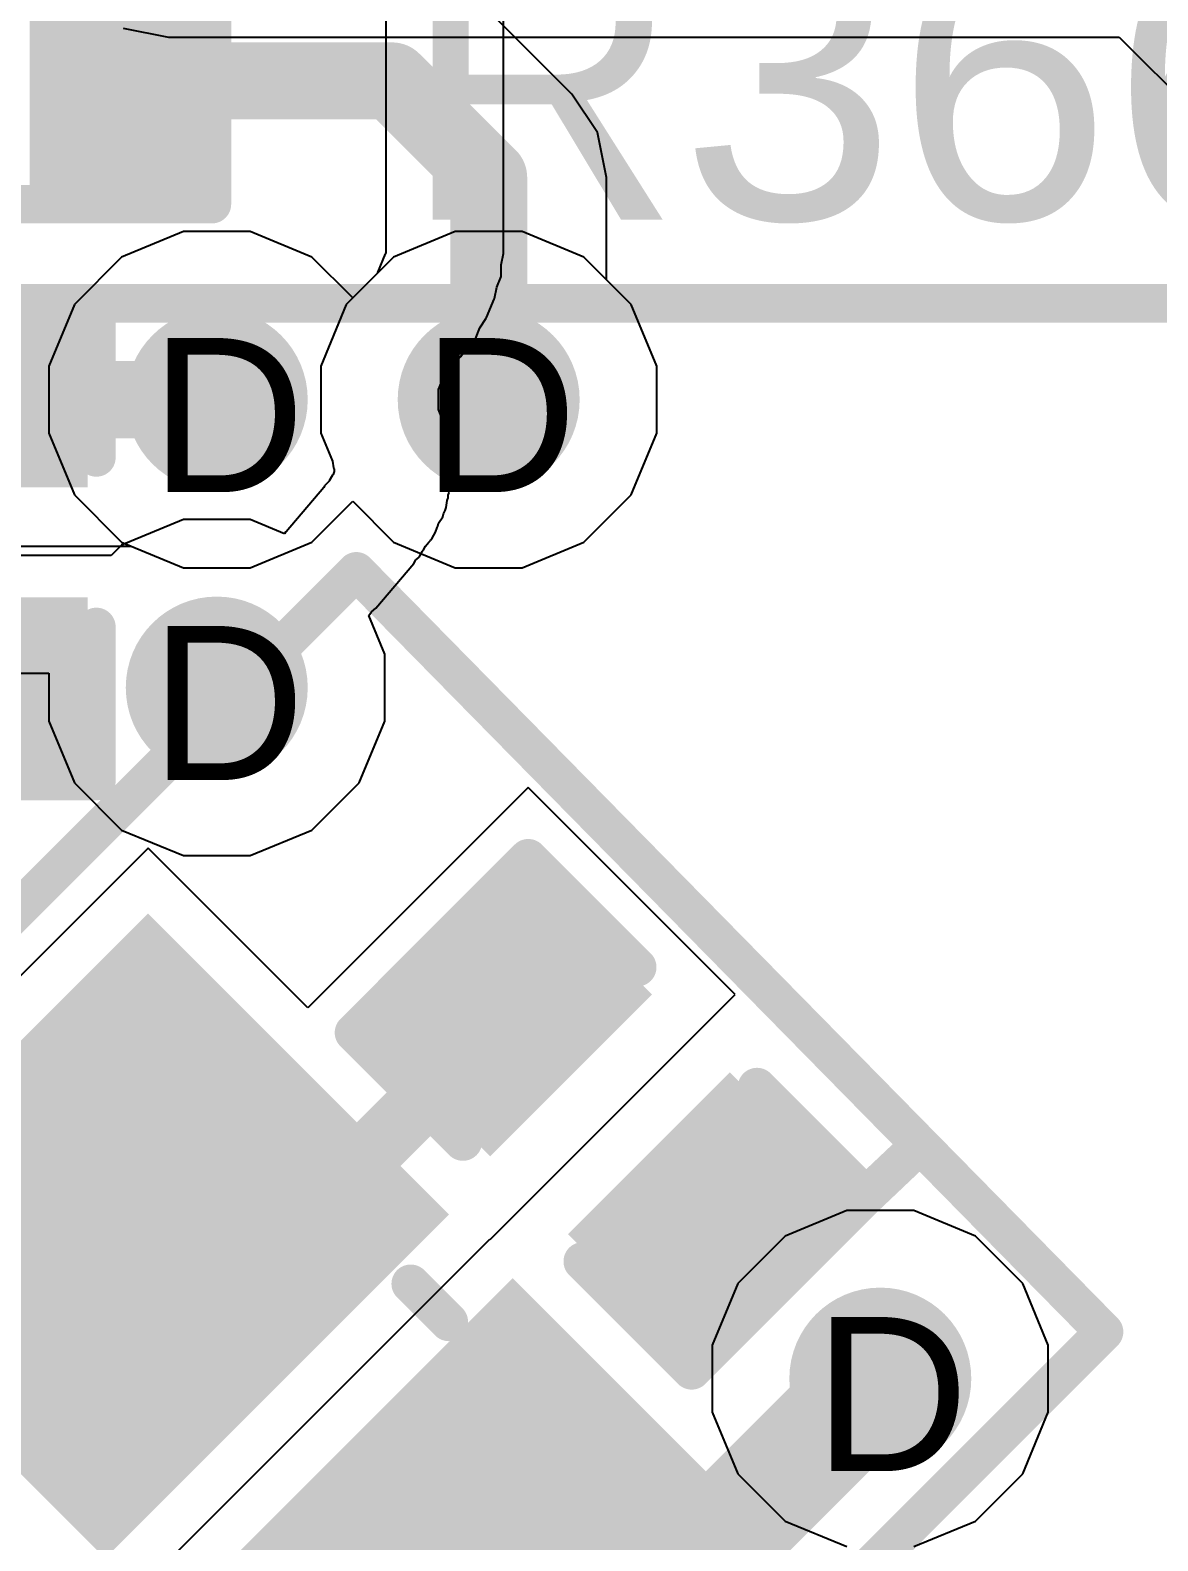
# Model space of a CAD drawing. Header units: inches. Extents: x -11 to 5428, y 0 to 5423.
# Drawn here: x 210.497 to 214.215, y 35.294 to 40.274 of the extents above; entities that cross this region are included whole.
import ezdxf

# ---------------------------------------------------------------- set-up
doc = ezdxf.new("R2010")
doc.units = ezdxf.units.IN
for name, color, linetype in [('Bottom Layer', 5, 'Continuous'), ('Drill Drawing', 1, 'Continuous'), ('GND', 16, 'Continuous'), ('PWR', 76, 'Continuous'), ('Top Layer', 1, 'Continuous'), ('Top Overlay', 2, 'Continuous'), ('Top Paste', 8, 'Continuous'), ('Top Solder', 216, 'Continuous'), ('Via Holes', 16, 'Continuous')]:
    doc.layers.add(name, color=color, linetype=linetype)
doc.styles.add('Arial', font='', dxfattribs={"height": 0.2})
doc.styles.get('Arial').set_extended_font_data('Arial')

# ---------------------------------------------------------------- blocks, each defined once
blk = doc.blocks.new('C___0402_315')
at = {"layer": 'Top Layer'}
for points in [[(-0.69849746, -0.3175), (-0.69849746, 0.3175), (-0.24129746, 0.3175), (-0.24129746, -0.3175)], [(0.24130254, -0.3175), (0.24130254, 0.3175), (0.6985025399999999, 0.3175), (0.6985025399999999, -0.3175)]]:
    blk.add_hatch(color=1, dxfattribs=at).paths.add_polyline_path(points)
at = {"layer": 'Top Paste'}
for points in [[(-0.69849746, -0.3175), (-0.69849746, 0.3175), (-0.24129746, 0.3175), (-0.24129746, -0.3175)], [(0.24130254, -0.3175), (0.24130254, 0.3175), (0.6985025399999999, 0.3175), (0.6985025399999999, -0.3175)]]:
    blk.add_hatch(color=8, dxfattribs=at).paths.add_polyline_path(points)
at = {"layer": 'Top Solder'}
for points in [[(-0.7584973399999999, -0.37749988), (-0.7584973399999999, 0.37749988), (-0.18129758, 0.37749988), (-0.18129758, -0.37749988)], [(0.1813026599999999, -0.37749988), (0.18130266, 0.37749988), (0.75850242, 0.37749988), (0.75850242, -0.37749988)]]:
    blk.add_hatch(color=216, dxfattribs=at).paths.add_polyline_path(points)
at = {"layer": 'Top Overlay'}
for points in [[(-0.78739746, 0.4064, 0.127, 0.127, 0), (-0.27939746, 0.4064, 0.127, 0.127, 0)], [(-0.78739746, 0.4064, 0.127, 0.127, 0), (-0.78739746, -0.4064, 0.127, 0.127, 0)], [(0.27940254, 0.4064, 0.127, 0.127, 0), (0.78740254, 0.4064, 0.127, 0.127, 0)], [(0.78740254, 0.4064, 0.127, 0.127, 0), (0.78740254, -0.4064, 0.127, 0.127, 0)], [(-0.78739746, -0.4064, 0.127, 0.127, 0), (-0.27939746, -0.4064, 0.127, 0.127, 0)], [(0.27940254, -0.4064, 0.127, 0.127, 0), (0.78740254, -0.4064, 0.127, 0.127, 0)]]:
    blk.add_lwpolyline(points, format="xyseb", dxfattribs=at)
for points in [[(-0.8191474599999999, 0.4064, 0.0635, 0.0635, 1), (-0.7556474599999999, 0.4064, 0.0635, 0.0635, 1)], [(-0.8191474599999999, 0.4064, 0.0635, 0.0635, 1), (-0.7556474599999999, 0.4064, 0.0635, 0.0635, 1)], [(-0.31114746, 0.4064, 0.0635, 0.0635, 1), (-0.24764746, 0.4064, 0.0635, 0.0635, 1)], [(0.24765254, 0.4064, 0.0635, 0.0635, 1), (0.31115254, 0.4064, 0.0635, 0.0635, 1)], [(0.75565254, 0.4064, 0.0635, 0.0635, 1), (0.8191525399999998, 0.4064, 0.0635, 0.0635, 1)], [(0.75565254, 0.4064, 0.0635, 0.0635, 1), (0.8191525399999998, 0.4064, 0.0635, 0.0635, 1)], [(-0.8191474599999999, -0.4064, 0.0635, 0.0635, 1), (-0.7556474599999999, -0.4064, 0.0635, 0.0635, 1)], [(-0.8191474599999999, -0.4064, 0.0635, 0.0635, 1), (-0.7556474599999999, -0.4064, 0.0635, 0.0635, 1)], [(-0.31114746, -0.4064, 0.0635, 0.0635, 1), (-0.24764746, -0.4064, 0.0635, 0.0635, 1)], [(0.24765254, -0.4064, 0.0635, 0.0635, 1), (0.31115254, -0.4064, 0.0635, 0.0635, 1)], [(0.75565254, -0.4064, 0.0635, 0.0635, 1), (0.8191525399999998, -0.4064, 0.0635, 0.0635, 1)], [(0.75565254, -0.4064, 0.0635, 0.0635, 1), (0.8191525399999998, -0.4064, 0.0635, 0.0635, 1)]]:
    blk.add_lwpolyline(points, format="xyseb", close=True, dxfattribs=at)
blk = doc.blocks.new('C___0402_327')
at = {"layer": 'Top Layer'}
for points in [[(-0.69851778, -0.31750254), (-0.69851778, 0.31749746), (-0.24131778, 0.31749746), (-0.24131778, -0.31750254)], [(0.2413203199999999, -0.31750254), (0.24132032, 0.31749746), (0.69852032, 0.31749746), (0.69852032, -0.31750254)]]:
    blk.add_hatch(color=1, dxfattribs=at).paths.add_polyline_path(points)
at = {"layer": 'Top Paste'}
for points in [[(-0.69851778, -0.31750254), (-0.69851778, 0.31749746), (-0.24131778, 0.31749746), (-0.24131778, -0.31750254)], [(0.2413203199999999, -0.31750254), (0.24132032, 0.31749746), (0.69852032, 0.31749746), (0.69852032, -0.31750254)]]:
    blk.add_hatch(color=8, dxfattribs=at).paths.add_polyline_path(points)
at = {"layer": 'Top Solder'}
for points in [[(-0.75851766, -0.37750242), (-0.75851766, 0.37749734), (-0.1813178999999999, 0.37749734), (-0.1813179, -0.37750242)], [(0.1813204399999999, -0.37750242), (0.18132044, 0.37749734), (0.7585202, 0.37749734), (0.7585202, -0.37750242)]]:
    blk.add_hatch(color=216, dxfattribs=at).paths.add_polyline_path(points)
at = {"layer": 'Top Overlay'}
for points in [[(-0.27939238, 0.4064076199999999, 0.127, 0.127, 0), (-0.7873872999999999, 0.4064076199999999, 0.127, 0.127, 0)], [(-0.7873872999999999, 0.4064076199999999, 0.127, 0.127, 0), (-0.7873872999999999, -0.4064127, 0.127, 0.127, 0)], [(0.7873898399999999, 0.4064076199999999, 0.127, 0.127, 0), (0.27939492, 0.4064076199999999, 0.127, 0.127, 0)], [(0.7873898399999999, 0.4064076199999999, 0.127, 0.127, 0), (0.7873898399999999, -0.4064127, 0.127, 0.127, 0)], [(-0.27939238, -0.4064127, 0.127, 0.127, 0), (-0.7873872999999999, -0.4064127, 0.127, 0.127, 0)], [(0.7873898399999999, -0.4064127, 0.127, 0.127, 0), (0.27939492, -0.4064127, 0.127, 0.127, 0)]]:
    blk.add_lwpolyline(points, format="xyseb", dxfattribs=at)
for points in [[(-0.8191373, 0.4064076199999999, 0.0635, 0.0635, 1), (-0.7556373, 0.4064076199999999, 0.0635, 0.0635, 1)], [(-0.8191373, 0.4064076199999999, 0.0635, 0.0635, 1), (-0.7556373, 0.4064076199999999, 0.0635, 0.0635, 1)], [(-0.31114238, 0.4064076199999999, 0.0635, 0.0635, 1), (-0.24764238, 0.4064076199999999, 0.0635, 0.0635, 1)], [(0.24764492, 0.4064076199999999, 0.0635, 0.0635, 1), (0.31114492, 0.4064076199999999, 0.0635, 0.0635, 1)], [(0.75563984, 0.4064076199999999, 0.0635, 0.0635, 1), (0.8191398400000001, 0.4064076199999999, 0.0635, 0.0635, 1)], [(0.75563984, 0.4064076199999999, 0.0635, 0.0635, 1), (0.8191398400000001, 0.4064076199999999, 0.0635, 0.0635, 1)], [(-0.8191373, -0.4064127, 0.0635, 0.0635, 1), (-0.7556373, -0.4064127, 0.0635, 0.0635, 1)], [(-0.8191373, -0.4064127, 0.0635, 0.0635, 1), (-0.7556373, -0.4064127, 0.0635, 0.0635, 1)], [(-0.31114238, -0.4064127, 0.0635, 0.0635, 1), (-0.24764238, -0.4064127, 0.0635, 0.0635, 1)], [(0.24764492, -0.4064127, 0.0635, 0.0635, 1), (0.31114492, -0.4064127, 0.0635, 0.0635, 1)], [(0.75563984, -0.4064127, 0.0635, 0.0635, 1), (0.8191398400000001, -0.4064127, 0.0635, 0.0635, 1)], [(0.75563984, -0.4064127, 0.0635, 0.0635, 1), (0.8191398400000001, -0.4064127, 0.0635, 0.0635, 1)]]:
    blk.add_lwpolyline(points, format="xyseb", close=True, dxfattribs=at)
blk = doc.blocks.new('R___0402_343')
at = {"layer": 'Top Layer'}
for points in [[(-0.6985, -0.31750254), (-0.6985, 0.31749746), (-0.2412999999999999, 0.31749746), (-0.2413, -0.31750254)], [(0.2412999999999999, -0.31750254), (0.2413, 0.31749746), (0.6985, 0.31749746), (0.6985, -0.31750254)]]:
    blk.add_hatch(color=1, dxfattribs=at).paths.add_polyline_path(points)
at = {"layer": 'Top Paste'}
for points in [[(-0.6985, -0.31750254), (-0.6985, 0.31749746), (-0.2412999999999999, 0.31749746), (-0.2413, -0.31750254)], [(0.2412999999999999, -0.31750254), (0.2413, 0.31749746), (0.6985, 0.31749746), (0.6985, -0.31750254)]]:
    blk.add_hatch(color=8, dxfattribs=at).paths.add_polyline_path(points)
at = {"layer": 'Top Solder'}
for points in [[(-0.75350116, -0.3725037), (-0.75350116, 0.3724986199999999), (-0.1862988399999999, 0.3724986199999999), (-0.18629884, -0.3725037)], [(0.1862988399999999, -0.3725037), (0.18629884, 0.3724986199999999), (0.75350116, 0.3724986199999999), (0.75350116, -0.3725037)]]:
    blk.add_hatch(color=216, dxfattribs=at).paths.add_polyline_path(points)
at = {"layer": 'Top Overlay'}
for points in [[(0.7874, 0.40639746, 0.127, 0.127, 0), (-0.7874, 0.40639746, 0.127, 0.127, 0)], [(-0.7874, 0.40639746, 0.127, 0.127, 0), (-0.7874, -0.40640254, 0.127, 0.127, 0)], [(0.7874, 0.40639746, 0.127, 0.127, 0), (0.7874, -0.40640254, 0.127, 0.127, 0)], [(0.7874, -0.40640254, 0.127, 0.127, 0), (-0.7874, -0.40640254, 0.127, 0.127, 0)], [(0.8128, -0.43180254, 0.0032258, 0.0032258, 0), (-0.8128, -0.43180254, 0.0032258, 0.0032258, 0)]]:
    blk.add_lwpolyline(points, format="xyseb", dxfattribs=at)
for points in [[(-0.8191499999999999, 0.40639746, 0.0635, 0.0635, 1), (-0.7556499999999999, 0.40639746, 0.0635, 0.0635, 1)], [(-0.8191499999999999, 0.40639746, 0.0635, 0.0635, 1), (-0.7556499999999999, 0.40639746, 0.0635, 0.0635, 1)], [(0.7556499999999999, 0.40639746, 0.0635, 0.0635, 1), (0.8191499999999999, 0.40639746, 0.0635, 0.0635, 1)], [(0.7556499999999999, 0.40639746, 0.0635, 0.0635, 1), (0.8191499999999999, 0.40639746, 0.0635, 0.0635, 1)], [(-0.8191499999999999, -0.40640254, 0.0635, 0.0635, 1), (-0.7556499999999999, -0.40640254, 0.0635, 0.0635, 1)], [(-0.8191499999999999, -0.40640254, 0.0635, 0.0635, 1), (-0.7556499999999999, -0.40640254, 0.0635, 0.0635, 1)], [(0.7556499999999999, -0.40640254, 0.0635, 0.0635, 1), (0.8191499999999999, -0.40640254, 0.0635, 0.0635, 1)], [(0.7556499999999999, -0.40640254, 0.0635, 0.0635, 1), (0.8191499999999999, -0.40640254, 0.0635, 0.0635, 1)], [(-0.81360518, -0.43180254, 0.0016129, 0.0016129, 1), (-0.8119948199999999, -0.43180254, 0.0016129, 0.0016129, 1)], [(0.8119948199999999, -0.43180254, 0.0016129, 0.0016129, 1), (0.81360518, -0.43180254, 0.0016129, 0.0016129, 1)]]:
    blk.add_lwpolyline(points, format="xyseb", close=True, dxfattribs=at)
blk = doc.blocks.new('SMD3225_4P_365')
at = {"layer": 'Top Layer'}
for points in [[(0.3999750699999999, 1.44999329), (1.79997481, 1.44999329), (1.79997481, 0.24999315), (0.3999750699999999, 0.24999315)], [(0.3999750699999999, -0.25000331), (1.79997481, -0.25000331), (1.79997481, -1.45000345), (0.3999750699999999, -1.45000345)]]:
    blk.add_hatch(color=1, dxfattribs=at).paths.add_polyline_path(points)
at = {"layer": 'Top Paste'}
for points in [[(0.3999750699999999, 1.44999329), (1.79997481, 1.44999329), (1.79997481, 0.24999315), (0.3999750699999999, 0.24999315)], [(0.3999750699999999, -0.25000331), (1.79997481, -0.25000331), (1.79997481, -1.45000345), (0.3999750699999999, -1.45000345)]]:
    blk.add_hatch(color=8, dxfattribs=at).paths.add_polyline_path(points)
at = {"layer": 'Top Solder'}
for points in [[(0.29837507, 1.55159329), (1.90157481, 1.55159329), (1.90157481, 0.14839315), (0.29837507, 0.14839315)], [(0.29837507, -0.14840331), (1.90157481, -0.14840331), (1.90157481, -1.55160345), (0.29837507, -1.55160345)]]:
    blk.add_hatch(color=216, dxfattribs=at).paths.add_polyline_path(points)
at = {"layer": 'Top Overlay'}
blk.add_lwpolyline([(1.65100508, 0.07618222, 0.127, 0.127, 0), (1.65100508, -0.1016254, 0.127, 0.127, 0)], format="xyseb", dxfattribs=at)
for points in [[(1.61925508, 0.07618222, 0.0635, 0.0635, 1), (1.68275508, 0.07618222, 0.0635, 0.0635, 1)], [(1.61925508, -0.1016254, 0.0635, 0.0635, 1), (1.68275508, -0.1016254, 0.0635, 0.0635, 1)]]:
    blk.add_lwpolyline(points, format="xyseb", close=True, dxfattribs=at)

msp = doc.modelspace()

# ---------------------------------------------------------------- hatches: boundary and pattern name
at = {"layer": 'Bottom Layer'}
h = msp.add_hatch(color=5, dxfattribs=at)
edge = h.paths.add_edge_path()
edge.add_arc((211.11195268, 39.05615252), 0.2999994, 0, 360)
h = msp.add_hatch(color=5, dxfattribs=at)
edge = h.paths.add_edge_path()
edge.add_arc((212.00860316, 39.05615252), 0.2999994, 0, 360)
h = msp.add_hatch(color=5, dxfattribs=at)
edge = h.paths.add_edge_path()
edge.add_arc((211.11195268, 38.10695198), 0.2999994, 0, 360)
h = msp.add_hatch(color=5, dxfattribs=at)
edge = h.paths.add_edge_path()
edge.add_arc((213.29996456, 35.82885138), 0.2999994, 0, 360)
at = {"layer": 'GND'}
h = msp.add_hatch(color=16, dxfattribs=at)
edge = h.paths.add_edge_path()
edge.add_arc((211.11195268, 39.05615252), 0.2999994, 0, 360)
h = msp.add_hatch(color=16, dxfattribs=at)
edge = h.paths.add_edge_path()
edge.add_arc((212.00860316, 39.05615252), 0.2999994, 0, 360)
h = msp.add_hatch(color=16, dxfattribs=at)
edge = h.paths.add_edge_path()
edge.add_arc((211.11195268, 38.10695198), 0.2999994, 0, 360)
h = msp.add_hatch(color=16, dxfattribs=at)
edge = h.paths.add_edge_path()
edge.add_arc((213.29996456, 35.82885138), 0.2999994, 0, 360)
at = {"layer": 'PWR'}
h = msp.add_hatch(color=76, dxfattribs=at)
edge = h.paths.add_edge_path()
edge.add_arc((211.11195268, 39.05615252), 0.2999994, 0, 360)
h = msp.add_hatch(color=76, dxfattribs=at)
edge = h.paths.add_edge_path()
edge.add_arc((212.00860316, 39.05615252), 0.2999994, 0, 360)
h = msp.add_hatch(color=76, dxfattribs=at)
edge = h.paths.add_edge_path()
edge.add_arc((211.11195268, 38.10695198), 0.2999994, 0, 360)
h = msp.add_hatch(color=76, dxfattribs=at)
edge = h.paths.add_edge_path()
edge.add_arc((213.29996456, 35.82885138), 0.2999994, 0, 360)
at = {"layer": 'Top Layer'}
h = msp.add_hatch(color=1, dxfattribs=at)
edge = h.paths.add_edge_path()
edge.add_arc((211.11195268, 39.05615252), 0.2999994, 0, 360)
h = msp.add_hatch(color=1, dxfattribs=at)
edge = h.paths.add_edge_path()
edge.add_arc((212.00860316, 39.05615252), 0.2999994, 0, 360)
h = msp.add_hatch(color=1, dxfattribs=at)
edge = h.paths.add_edge_path()
edge.add_arc((211.11195268, 38.10695198), 0.2999994, 0, 360)
h = msp.add_hatch(color=1, dxfattribs=at)
edge = h.paths.add_edge_path()
edge.add_arc((213.29996456, 35.82885138), 0.2999994, 0, 360)
at = {"layer": 'Via Holes'}
h = msp.add_hatch(color=7, dxfattribs=at)
edge = h.paths.add_edge_path()
edge.add_arc((211.11195268, 39.05615252), 0.1499997, 0, 360)
h = msp.add_hatch(color=7, dxfattribs=at)
edge = h.paths.add_edge_path()
edge.add_arc((212.00860316, 39.05615252), 0.1499997, 0, 360)
h = msp.add_hatch(color=7, dxfattribs=at)
edge = h.paths.add_edge_path()
edge.add_arc((211.11195268, 38.10695198), 0.1499997, 0, 360)
h = msp.add_hatch(color=7, dxfattribs=at)
edge = h.paths.add_edge_path()
edge.add_arc((213.29996456, 35.82885138), 0.1499997, 0, 360)

# ---------------------------------------------------------------- linework, layer by layer
at = {"layer": 'Bottom Layer'}
for p, q in [((210.8038329, 40.28109037999999), (210.95249148, 40.2515197)), ((210.95249148, 40.2515197), (214.08811132, 40.2515197)), ((214.08811132, 40.2515197), (214.74955272, 39.59007829999999)), ((211.00175478, 39.61015191999999), (210.79813822, 39.52581122)), ((211.22215058, 39.61015191999999), (211.00175478, 39.61015191999999)), ((211.42576714, 39.52581122), (211.22215058, 39.61015191999999)), ((211.89840526, 39.61015191999999), (211.6947887, 39.52581122)), ((212.11880106, 39.61015191999999), (211.89840526, 39.61015191999999)), ((212.32241762, 39.52581122), (212.11880106, 39.61015191999999)), ((210.79813822, 39.52581122), (210.64229398, 39.36996697999999)), ((211.56027792, 39.39130044), (211.42576714, 39.52581122)), ((211.6947887, 39.52581122), (211.56027792, 39.39130044)), ((212.47826186, 39.36996697999999), (212.32241762, 39.52581122)), ((210.64229398, 39.36996697999999), (210.55795328, 39.16635041999999)), ((212.56260256, 39.16635041999999), (212.47826186, 39.36996697999999)), ((210.55795328, 39.16635041999999), (210.55795328, 38.94595462)), ((212.56260256, 38.94595462), (212.56260256, 39.16635041999999)), ((210.55795328, 38.94595462), (210.64229398, 38.74233806)), ((212.47826186, 38.74233806), (212.56260256, 38.94595462)), ((210.64229398, 38.74233806), (210.79813822, 38.58649381999999)), ((211.42576714, 38.58649381999999), (211.56027792, 38.72100459999999)), ((211.56027792, 38.72100459999999), (211.6947887, 38.58649381999999)), ((212.32241762, 38.58649381999999), (212.47826186, 38.74233806)), ((210.79813822, 38.58649381999999), (211.00175478, 38.50215312)), ((211.22215058, 38.50215312), (211.42576714, 38.58649381999999)), ((211.6947887, 38.58649381999999), (211.89840526, 38.50215312)), ((212.11880106, 38.50215312), (212.32241762, 38.58649381999999)), ((211.00175478, 38.50215312), (211.22215058, 38.50215312)), ((211.89840526, 38.50215312), (212.11880106, 38.50215312))]:
    msp.add_line(p, q, dxfattribs=at)
at = {"layer": 'GND'}
for p, q in [((211.00175478, 39.61015191999999), (210.79813822, 39.52581122)), ((211.22215058, 39.61015191999999), (211.00175478, 39.61015191999999)), ((211.42576714, 39.52581122), (211.22215058, 39.61015191999999)), ((211.89840526, 39.61015191999999), (211.6947887, 39.52581122)), ((212.11880106, 39.61015191999999), (211.89840526, 39.61015191999999)), ((212.32241762, 39.52581122), (212.11880106, 39.61015191999999)), ((210.79813822, 39.52581122), (210.64229398, 39.36996697999999)), ((211.56027792, 39.39130044), (211.42576714, 39.52581122)), ((211.6947887, 39.52581122), (211.56027792, 39.39130044)), ((212.47826186, 39.36996697999999), (212.32241762, 39.52581122)), ((210.64229398, 39.36996697999999), (210.55795328, 39.16635041999999)), ((212.56260256, 39.16635041999999), (212.47826186, 39.36996697999999)), ((210.55795328, 39.16635041999999), (210.55795328, 38.94595462)), ((212.56260256, 38.94595462), (212.56260256, 39.16635041999999)), ((210.55795328, 38.94595462), (210.64229398, 38.74233806)), ((212.47826186, 38.74233806), (212.56260256, 38.94595462)), ((210.64229398, 38.74233806), (210.79813822, 38.58649381999999)), ((211.42576714, 38.58649381999999), (211.56027792, 38.72100459999999)), ((211.56027792, 38.72100459999999), (211.6947887, 38.58649381999999)), ((212.32241762, 38.58649381999999), (212.47826186, 38.74233806)), ((210.79813822, 38.58649381999999), (211.00175478, 38.50215312)), ((211.22215058, 38.50215312), (211.42576714, 38.58649381999999)), ((211.6947887, 38.58649381999999), (211.89840526, 38.50215312)), ((212.11880106, 38.50215312), (212.32241762, 38.58649381999999)), ((211.00175478, 38.50215312), (211.22215058, 38.50215312)), ((211.89840526, 38.50215312), (212.11880106, 38.50215312))]:
    msp.add_line(p, q, dxfattribs=at)
at = {"layer": 'PWR'}
for p, q in [((211.66897722, 41.66310438), (211.66897722, 39.5382623)), ((212.05744228, 39.5382623), (212.05744228, 41.55295219999999)), ((211.66774278, 39.53641318), (211.64235548, 39.47512297999999)), ((211.66897722, 39.5382623), (211.66774278, 39.53641318)), ((212.04999246, 39.50081), (212.05744228, 39.5382623)), ((212.0500077, 39.4626338), (212.04999246, 39.50081)), ((211.64192114, 39.47294366), (211.53894446, 39.36996697999999)), ((211.64235548, 39.47512297999999), (211.64192114, 39.47294366)), ((212.0353519, 39.42721096), (212.0500077, 39.4626338)), ((212.0278716, 39.38960372), (212.0353519, 39.42721096)), ((211.53894446, 39.36996697999999), (211.45460376, 39.16635041999999)), ((212.00124986, 39.32646185999999), (212.02663716, 39.3877546)), ((212.02663716, 39.3877546), (212.0278716, 39.38960372)), ((211.96483642, 39.25700302), (211.97952016, 39.29241316)), ((211.97952016, 39.29241316), (212.00081552, 39.32428508)), ((212.00081552, 39.32428508), (212.00124986, 39.32646185999999)), ((211.93782098, 39.2300079), (211.96483642, 39.25700302)), ((211.86826816, 39.14991916), (211.9166069, 39.19825789999999)), ((211.9166069, 39.19825789999999), (211.93782098, 39.2300079)), ((211.45460376, 39.16635041999999), (211.45460376, 38.94595462)), ((211.84306882, 39.08908108), (211.86826816, 39.14991916)), ((211.84306882, 39.02322142), (211.84306882, 39.08908108)), ((211.85203756, 39.00156792), (211.84306882, 39.02322142)), ((211.85628952, 38.9801862), (211.85203756, 39.00156792)), ((211.45460376, 38.94595462), (211.49314064, 38.85291442)), ((211.8575011, 38.97726265999999), (211.85628952, 38.9801862)), ((211.8607142, 38.96111587999999), (211.8575011, 38.97726265999999)), ((211.87414318, 38.92869024), (211.8607142, 38.96111587999999)), ((211.87839514, 38.90731106), (211.87414318, 38.92869024)), ((211.87839514, 38.87666342), (211.87839514, 38.90731106)), ((211.49314064, 38.85291442), (211.4973926, 38.83153524)), ((211.88575352, 38.85094338), (211.87839514, 38.87666342)), ((211.88461306, 38.84097134), (211.88575352, 38.85094338)), ((211.49361054, 38.80741286), (211.48304922, 38.78837556)), ((211.49361562, 38.80742048), (211.49361054, 38.80741286)), ((211.49363086, 38.80744588), (211.49361562, 38.80742048)), ((211.49568064, 38.8098665), (211.49363086, 38.80744588)), ((211.49860672, 38.81899017999999), (211.49568064, 38.8098665)), ((211.4973926, 38.83153524), (211.49860672, 38.82860408)), ((211.49860672, 38.82860408), (211.49860672, 38.81899017999999)), ((211.87851452, 38.77596512), (211.88707178, 38.81899017999999)), ((211.88707178, 38.82860408), (211.88461306, 38.84097134)), ((211.88707178, 38.81899017999999), (211.88707178, 38.82860408)), ((211.46499236, 38.76706241999999), (211.34063904, 38.62029614)), ((211.4672428, 38.77248278), (211.46499236, 38.76706241999999)), ((211.48239136, 38.78760086), (211.4672428, 38.77248278)), ((211.48304922, 38.78837556), (211.48239136, 38.78760086)), ((211.8746842, 38.74139571999999), (211.87786428, 38.75027048)), ((211.8776814, 38.75402714), (211.87839006, 38.75573909999999)), ((211.87786428, 38.75027048), (211.8776814, 38.75402714)), ((211.87839006, 38.75964816), (211.879561, 38.76330068)), ((211.87839006, 38.75573909999999), (211.87839006, 38.75964816)), ((211.879561, 38.76330068), (211.87851452, 38.77596512)), ((211.86558846, 38.69123326), (211.86851454, 38.70035694)), ((211.86851454, 38.70035694), (211.87116122, 38.72347856)), ((211.87116122, 38.72347856), (211.87469436, 38.73203328)), ((211.87469436, 38.73203328), (211.8746842, 38.74139571999999)), ((211.00175478, 38.66095138), (210.79813822, 38.57661067999999)), ((211.22215058, 38.66095138), (211.00175478, 38.66095138)), ((211.33535584, 38.61406044), (211.22215058, 38.66095138)), ((211.84113588, 38.63858159999999), (211.84320598, 38.64893972)), ((211.84320598, 38.64893972), (211.8575011, 38.6703316)), ((211.8575011, 38.6703316), (211.85946452, 38.6801995)), ((211.85946452, 38.6801995), (211.86558846, 38.69123326)), ((211.33861974, 38.6189474), (211.33535584, 38.61406044)), ((211.34063904, 38.62029614), (211.33861974, 38.6189474)), ((211.81765866, 38.59392586), (211.8227412, 38.59992534)), ((211.8227412, 38.59992534), (211.83330252, 38.61896264)), ((211.83330252, 38.61896264), (211.8381717, 38.63415438)), ((211.8381717, 38.63415438), (211.84113588, 38.63858159999999)), ((210.79813822, 38.57661067999999), (210.76410476, 38.54257722)), ((211.7791548, 38.53692826), (211.78991678, 38.55627544)), ((211.78991678, 38.55627544), (211.79008442, 38.55640752)), ((211.79008442, 38.55640752), (211.7921342, 38.55882814)), ((211.7921342, 38.55882814), (211.80010726, 38.57320962)), ((211.80010726, 38.57320962), (211.81110292, 38.58618647999999)), ((211.81110292, 38.58618647999999), (211.81683316, 38.59192942)), ((211.81683316, 38.59192942), (211.81765866, 38.59392586)), ((210.76410476, 38.54257722), (209.10308446, 38.54257722)), ((211.63702148, 38.36917396), (211.7613748, 38.51594024)), ((211.7613748, 38.51594024), (211.76795086, 38.52778934)), ((211.76795086, 38.52778934), (211.77849694, 38.53615356)), ((211.77849694, 38.53615356), (211.7791548, 38.53692826)), ((211.61330296, 38.34425656), (211.62194912, 38.35719532)), ((211.62194912, 38.35719532), (211.63702148, 38.36917396)), ((211.66595208, 38.21714987999999), (211.61330296, 38.34425656)), ((211.66595208, 37.99675408), (211.66595208, 38.21714987999999)), ((209.10308446, 38.15411216), (210.55795328, 38.15411216)), ((210.55795328, 38.15411216), (210.55795328, 37.99675408)), ((210.55795328, 37.99675408), (210.64229398, 37.79313752)), ((211.58161138, 37.79313752), (211.66595208, 37.99675408)), ((210.64229398, 37.79313752), (210.79813822, 37.63729327999999)), ((211.42576714, 37.63729327999999), (211.58161138, 37.79313752)), ((210.79813822, 37.63729327999999), (211.00175478, 37.55295258)), ((211.22215058, 37.55295258), (211.42576714, 37.63729327999999)), ((211.00175478, 37.55295258), (211.22215058, 37.55295258)), ((213.18976666, 36.38285078), (212.9861501, 36.29851008)), ((213.41016246, 36.38285078), (213.18976666, 36.38285078)), ((213.61377902, 36.29851008), (213.41016246, 36.38285078)), ((212.9861501, 36.29851008), (212.83030586, 36.14266584)), ((213.76962326, 36.14266584), (213.61377902, 36.29851008)), ((212.83030586, 36.14266584), (212.74596516, 35.93904928)), ((213.85396396, 35.93904928), (213.76962326, 36.14266584)), ((212.74596516, 35.93904928), (212.74596516, 35.71865348)), ((213.85396396, 35.71865348), (213.85396396, 35.93904928)), ((212.74596516, 35.71865348), (212.83030586, 35.51503692)), ((213.76962326, 35.51503692), (213.85396396, 35.71865348)), ((212.83030586, 35.51503692), (212.9861501, 35.35919268)), ((213.61377902, 35.35919268), (213.76962326, 35.51503692)), ((212.9861501, 35.35919268), (213.18976666, 35.27485198)), ((213.41016246, 35.27485198), (213.61377902, 35.35919268))]:
    msp.add_line(p, q, dxfattribs=at)
at = {"layer": 'Top Layer'}
for p, q in [((212.28328892, 40.06318632), (211.96483896, 40.38163628)), ((212.36749754, 39.93715914), (212.28328892, 40.06318632)), ((212.39706822, 39.78850056), (212.36749754, 39.93715914)), ((212.39706822, 39.45116062), (212.39706822, 39.78850056)), ((212.47826186, 39.36996697999999), (212.39706822, 39.45116062)), ((212.56260256, 39.16635041999999), (212.47826186, 39.36996697999999)), ((212.56260256, 38.94595462), (212.56260256, 39.16635041999999)), ((212.47826186, 38.74233806), (212.56260256, 38.94595462)), ((211.42576714, 38.58649381999999), (211.56027792, 38.72100459999999)), ((211.56027792, 38.72100459999999), (211.6947887, 38.58649381999999)), ((212.32241762, 38.58649381999999), (212.47826186, 38.74233806)), ((208.51859744, 38.5735703), (210.82933958, 38.5735703)), ((210.82933958, 38.5735703), (211.00175478, 38.50215312)), ((211.22215058, 38.50215312), (211.42576714, 38.58649381999999)), ((211.6947887, 38.58649381999999), (211.89840526, 38.50215312)), ((212.11880106, 38.50215312), (212.32241762, 38.58649381999999)), ((211.00175478, 38.50215312), (211.22215058, 38.50215312)), ((211.89840526, 38.50215312), (212.11880106, 38.50215312)), ((212.13915916, 37.77781116), (211.41209178, 37.05074378)), ((212.82165716, 37.09531316), (212.13915916, 37.77781116)), ((210.88538976, 37.57744834), (210.10966614, 36.80172472)), ((211.41209178, 37.05074378), (210.88538976, 37.57744834)), ((212.01343424, 36.28709024), (212.82165716, 37.09531316)), ((210.8731495, 35.14973412), (212.01196866, 36.28855582)), ((212.01196866, 36.28855582), (212.01343424, 36.28709024))]:
    msp.add_line(p, q, dxfattribs=at)
for points in [[(210.77850402, 40.10695052, 0.254, 0.254, 0), (210.77850402, 41.10695106, 0.254, 0.254, 0)], [(210.77850402, 40.10695052, 0.254, 0.254, 0), (211.6901532, 40.10695052, 0.254, 0.254, 0)], [(211.6901532, 40.10695052, 0.254, 0.254, 0), (212.00860316, 39.78850056, 0.254, 0.254, 0)], [(212.00860316, 39.05615252, 0.254, 0.254, 0), (212.00860316, 39.78850056, 0.254, 0.254, 0)], [(210.30860402, 39.05615252, 0.254, 0.254, 0), (211.18815268, 39.05615252, 0.254, 0.254, 0)], [(211.34289202, 36.29900792, 0.2032, 0.2032, 0), (212.07630432, 37.03242022, 0.2032, 0.2032, 0)], [(210.104736, 36.29390506, 0.2032, 0.2032, 0), (210.80958346, 36.29390506, 0.2032, 0.2032, 0)], [(210.80958346, 36.29390506, 0.2032, 0.2032, 0), (210.81468632, 36.29900792, 0.2032, 0.2032, 0)], [(210.81468632, 36.29900792, 0.2032, 0.2032, 0), (211.34289202, 36.29900792, 0.2032, 0.2032, 0)], [(212.56803816, 35.09692751999999, 0.3809999999999999, 0.3809999999999999, 0), (213.29996202, 35.82885138, 0.3809999999999999, 0.3809999999999999, 0)], [(213.29996202, 35.82885138, 0.3809999999999999, 0.3809999999999999, 0), (213.29996456, 35.82885138, 0.3809999999999999, 0.3809999999999999, 0)]]:
    msp.add_lwpolyline(points, format="xyseb", dxfattribs=at)
for points in [[(210.71500402, 40.10695052, 0.127, 0.127, 1), (210.84200402, 40.10695052, 0.127, 0.127, 1)], [(210.71500402, 40.10695052, 0.127, 0.127, 1), (210.84200402, 40.10695052, 0.127, 0.127, 1)], [(211.6266532, 40.10695052, 0.127, 0.127, 1), (211.7536532, 40.10695052, 0.127, 0.127, 1)], [(211.6266532, 40.10695052, 0.127, 0.127, 1), (211.7536532, 40.10695052, 0.127, 0.127, 1)], [(211.94510316, 39.78850056, 0.127, 0.127, 1), (212.07210316, 39.78850056, 0.127, 0.127, 1)], [(211.94510316, 39.78850056, 0.127, 0.127, 1), (212.07210316, 39.78850056, 0.127, 0.127, 1)], [(211.12465268, 39.05615252, 0.127, 0.127, 1), (211.25165268, 39.05615252, 0.127, 0.127, 1)], [(211.94510316, 39.05615252, 0.127, 0.127, 1), (212.07210316, 39.05615252, 0.127, 0.127, 1)], [(212.02550432, 37.03242022, 0.1016, 0.1016, 1), (212.12710432, 37.03242022, 0.1016, 0.1016, 1)], [(210.75878346, 36.29390506, 0.1016, 0.1016, 1), (210.86038346, 36.29390506, 0.1016, 0.1016, 1)], [(210.75878346, 36.29390506, 0.1016, 0.1016, 1), (210.86038346, 36.29390506, 0.1016, 0.1016, 1)], [(210.76388632, 36.29900792, 0.1016, 0.1016, 1), (210.86548632, 36.29900792, 0.1016, 0.1016, 1)], [(210.76388632, 36.29900792, 0.1016, 0.1016, 1), (210.86548632, 36.29900792, 0.1016, 0.1016, 1)], [(211.29209202, 36.29900792, 0.1016, 0.1016, 1), (211.39369202, 36.29900792, 0.1016, 0.1016, 1)], [(211.29209202, 36.29900792, 0.1016, 0.1016, 1), (211.39369202, 36.29900792, 0.1016, 0.1016, 1)], [(213.20471202, 35.82885138, 0.1905, 0.1905, 1), (213.39521202, 35.82885138, 0.1905, 0.1905, 1)], [(213.20471202, 35.82885138, 0.1905, 0.1905, 1), (213.39521202, 35.82885138, 0.1905, 0.1905, 1)], [(213.20471456, 35.82885138, 0.1905, 0.1905, 1), (213.39521456, 35.82885138, 0.1905, 0.1905, 1)]]:
    msp.add_lwpolyline(points, format="xyseb", close=True, dxfattribs=at)
at = {"layer": 'Top Overlay'}
for points in [[(207.9083091, 39.3736703, 0.127, 0.127, 0), (210.7150091, 39.3736703, 0.127, 0.127, 0)], [(210.7150091, 39.3736703, 0.127, 0.127, 0), (215.9286131, 39.3736703, 0.127, 0.127, 0)], [(209.7909063, 36.7091595, 0.127, 0.127, 0), (211.5719543, 38.4902583, 0.127, 0.127, 0)], [(211.5719543, 38.4902583, 0.127, 0.127, 0), (214.0378371, 35.9829227, 0.127, 0.127, 0)], [(213.2527231, 36.4307755, 0.127, 0.127, 0), (213.4311327, 36.5997871, 0.127, 0.127, 0)], [(208.9896379, 30.9347235, 0.127, 0.127, 0), (214.0378371, 35.9829227, 0.127, 0.127, 0)]]:
    msp.add_lwpolyline(points, format="xyseb", dxfattribs=at)
for points in [[(210.6832591, 39.3736703, 0.0635, 0.0635, 1), (210.7467591, 39.3736703, 0.0635, 0.0635, 1)], [(210.6832591, 39.3736703, 0.0635, 0.0635, 1), (210.7467591, 39.3736703, 0.0635, 0.0635, 1)], [(211.5402043, 38.4902583, 0.0635, 0.0635, 1), (211.6037043, 38.4902583, 0.0635, 0.0635, 1)], [(211.5402043, 38.4902583, 0.0635, 0.0635, 1), (211.6037043, 38.4902583, 0.0635, 0.0635, 1)], [(213.3993827, 36.5997871, 0.0635, 0.0635, 1), (213.4628827, 36.5997871, 0.0635, 0.0635, 1)], [(213.2209731, 36.4307755, 0.0635, 0.0635, 1), (213.2844731, 36.4307755, 0.0635, 0.0635, 1)], [(214.0060871, 35.9829227, 0.0635, 0.0635, 1), (214.0695871, 35.9829227, 0.0635, 0.0635, 1)], [(214.0060871, 35.9829227, 0.0635, 0.0635, 1), (214.0695871, 35.9829227, 0.0635, 0.0635, 1)]]:
    msp.add_lwpolyline(points, format="xyseb", close=True, dxfattribs=at)

# ---------------------------------------------------------------- block references
for name, p, rotation in [('R___0402_343', (210.3086091, 40.10696575999999), 180), ('C___0402_315', (210.3086091, 38.58626776), 90), ('C___0402_327', (212.4085795, 36.70016536), 135), ('SMD3225_4P_365', (210.63791502, 34.92016384), 45)]:
    msp.add_blockref(name, p, dxfattribs=dict(rotation=rotation))

# ---------------------------------------------------------------- texts
at = {"layer": 'Drill Drawing', "style": 'Arial'}
for p in [(210.89187438, 38.75143634), (211.78852486, 38.75143634), (210.89187438, 37.8022358), (213.07988626, 35.5241352)]:
    msp.add_text('D', height=0.508, dxfattribs=at).set_placement(p)
at = {"layer": 'Top Overlay', "style": 'Arial'}
msp.add_text('R366', height=0.9143999999999999, dxfattribs=at).set_placement((211.71885012, 39.64991308))

doc.saveas('drawing.dxf')
